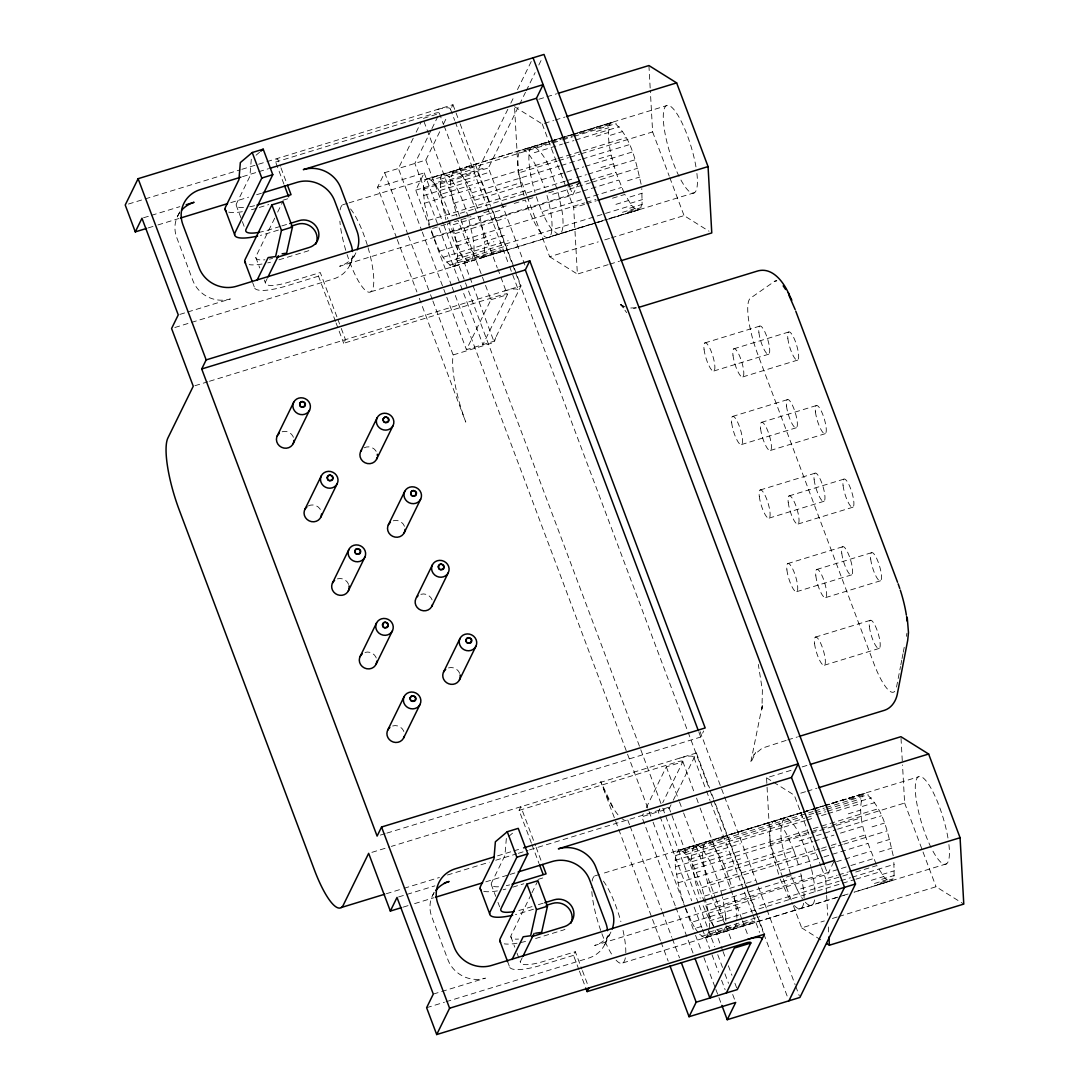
<?xml version="1.0" encoding="UTF-8"?>
<svg xmlns="http://www.w3.org/2000/svg" width="1089" height="1089" viewBox="0 0 1089 1089"><rect width="100%" height="100%" fill="white"/><g stroke="black" fill="none" stroke-linecap="round" stroke-linejoin="round"><path stroke-width="0.75" stroke-dasharray="5 3.75" d="M251.3 159.239L249.885 176.364L236.517 203.643A29.553 7.16 -20.6 0 0 245.216 207.441M506.344 838.435L504.915 855.559L491.561 882.839A29.553 7.16 -20.6 0 0 500.246 886.637M468.134 217.065L466.446 211.402A45.806 11.053 73 0 0 457.489 189.268L450.655 178.297L444.829 173.791A45.806 11.053 73 0 0 440.201 179.304L440.895 198.198L445.932 219.679M445.7 224.388L430.754 228.962C436.104 242.044 439.752 258.597 452.357 266.574L454.481 266.179C461.505 253.764 454.766 238.001 452.534 224.933L503.268 209.401M624.174 193.039L615.87 172.307L611.174 155.046A45.806 11.053 73 0 1 608.424 132.531L609.867 124.432L611.378 122.553L613.502 122.172C631.906 136.928 636.126 163.609 641.421 185.511M608.982 218.903L639.597 209.51L642.115 204.392L641.789 188.574M683.81 903.271A45.806 11.053 73 0 1 678.066 882.852C676.841 872.493 672.049 859.834 678.27 850.359L801.722 812.557L601.074 873.991M699.601 934.267L704.365 937.711L706.489 937.316C714.112 921.961 705.495 903.244 701.997 887.576C696.647 874.508 692.999 857.955 680.394 849.978L678.27 850.359M876.196 864.176C867.838 842.6 855.056 816.519 863.4 793.704L865.51 793.309C883.914 808.065 888.134 834.746 893.429 856.648M854.552 892.027L891.619 880.647L894.123 875.529L893.797 859.711M419.292 298.291L465.779 422.096A59.119 14.266 73 0 1 453.133 354.96L494.283 342.368L495.645 337.658M896.533 687.064L900.521 666.468M900.821 664.875L901.746 660.125M902.046 658.546L902.972 653.795M903.271 652.202L904.496 645.872M906.334 636.357L906.946 633.199M552.953 140.413L453.691 170.837C446.395 184.722 453.909 201.969 456.904 216.33M725.451 927.161L722.946 932.279L706.489 937.316M177.643 216.098L179.712 211.865M283.93 184.123L275.653 162.057L277.436 158.436L280.39 166.304M274.714 218.168L256.174 255.997A29.553 7.16 -20.6 0 0 264.872 259.795M277.668 212.11L282.868 201.519M267.241 278.471L265.757 281.493A29.553 7.16 -20.6 0 0 288.735 282.174L320.275 272.522L339.618 324.032M335.494 321.418L318.492 276.157L320.275 272.522M396.641 237.987L377.57 187.199L384.689 172.675L425.826 160.083L439.915 131.333M349.841 265.185L356.062 252.471A29.553 27.77 26.1 0 1 339.632 266.274L572.746 194.917L579.416 181.291M413.221 138.208L398.397 168.468L421.674 230.46M416.189 132.164L421.375 121.573M431.162 130.149L414.855 163.432L438.132 225.423M431.911 128.638L437.832 116.537M443.618 123.765L447.32 116.196M241.812 169.34L452.956 104.707L450.288 110.152A17.737 4.302 -20.6 0 0 436.498 109.744M451.622 285.699L415.753 190.167L424.193 172.92L377.57 187.199M497.877 268.983L507.365 294.711A5.908 1.429 -20.6 0 0 502.764 294.575L343.688 343.266L345.472 339.632L340.204 325.597M507.842 109.254L477.458 171.286L490.608 206.311M510.809 103.196L514.512 95.628M517.479 89.584L533.052 57.812M524.898 265.049L488.43 167.924L518.813 105.892M519.562 104.381L525.483 92.279M526.232 90.768L535.121 72.609M538.824 65.041L542.54 57.472M514.43 268.425L521.005 285.903L493.875 341.279L466.446 349.678L490.908 299.747L422.859 118.538L439.316 113.501A5.908 1.429 -20.6 0 0 434.715 113.365L275.653 162.057M432.673 895.294L434.062 892.463M531.405 843.158L519.099 810.379L520.869 806.745L535.529 845.772M531.228 894.328L511.217 935.179A29.553 7.16 -20.6 0 0 518.541 939.099M531.963 892.817L537.898 880.715M522.271 957.653L520.787 960.689A29.553 7.16 -20.6 0 0 543.765 961.369L575.305 951.718L581.812 969.047M578.858 969.523L573.522 955.352L575.305 951.718M675.262 905.803L641.843 816.791L643.327 813.769M646.294 807.711L666.305 766.86L682.762 761.824L662.752 802.675M659.784 808.732L658.301 811.754L659.498 814.94M386.867 833.112L700.731 737.035L703.698 730.978M671.042 804.771L669.272 808.392L641.843 816.791M673.247 800.292L696.402 753.016L391.332 846.398M604.871 944.381L611.106 931.667A29.553 27.77 26.1 0 1 594.662 945.47L827.776 874.113L833.711 861.998M256.065 155.21L259.631 152.188M508.726 836.42L514.675 831.383M774.783 281.193L776.838 280.744L774.851 281.139L750.498 298.141A44.336 10.699 73 0 0 757.563 353.775L873.814 663.378A44.336 10.699 73 0 0 896.029 689.024M529.581 849.869L669.082 807.18M426.262 179.222L455.801 170.442C468.406 178.419 472.054 194.972 477.418 208.04M554.573 139.923L666.237 105.769M694.455 192.726L608.52 219.107M704.828 342.926L759.686 326.128M733.755 348.834L788.613 332.05M768.78 354.184L713.935 370.968M797.72 360.091L742.861 376.889M732.448 416.474L787.306 399.69M761.374 422.396L816.233 405.598M796.399 427.732L741.555 444.53M825.339 433.653L770.481 450.438M760.068 490.036L814.926 473.252M789.008 495.944L843.852 479.16M824.019 501.294L769.174 518.092M852.959 507.202L798.101 524M787.687 563.598L842.546 546.801M816.627 569.506L871.472 552.722M851.639 574.856L796.794 591.64M880.579 580.764L825.721 597.562M815.307 637.147L870.165 620.362M879.259 648.404L824.414 665.202M803.342 812.054L822.821 806.064M824.441 805.561L918.245 776.906M946.464 863.863L854.062 892.204M128.461 204.038L240.193 169.83M242.548 176.663L257.167 172.185M258.801 171.694L268.547 168.7M143.544 217.773L149.86 215.84M151.439 215.35L179.862 206.651M538.824 99.249L545.29 97.275M546.909 96.771L556.629 93.804M148.24 227.9L156.34 225.423M157.946 224.933L178.991 218.494M230.773 202.649L248.564 197.191M256.65 194.727L261.51 193.229M259.291 207.468L268.765 204.582M282.949 200.24L289.266 198.307M514.525 106.681L542.254 124.023L553.58 120.552M555.199 120.062L564.919 117.081M342.613 204.827L347.445 203.344M349.052 202.853L549.564 141.434M551.184 140.944L611.378 122.553M429.474 224.715L424.451 203.235L423.308 189.187A45.806 11.053 73 0 1 428.385 178.841L479.119 163.309M528.478 148.186L550.204 141.543M551.824 141.053L571.303 135.09M572.923 134.587L613.502 122.172M452.166 172.702L475.485 165.555M524.844 150.445L549.809 142.809M551.429 142.319L561.175 139.338M562.795 138.834L609.867 124.432M428.385 178.841L431.067 180.175L551.265 143.38M552.885 142.89L560.998 140.399M562.618 139.909L572.365 136.928M573.985 136.424L616.183 123.506M280.186 226.43L269.078 229.833A29.553 7.16 -20.6 0 1 259.291 232.284M281.779 225.94L288.136 223.994M440.201 179.304L474.491 168.822M596.527 131.456L608.874 127.685M278.416 230.065L267.295 233.454A41.382 10.019 -20.6 0 1 260.421 235.387M431.067 180.175L434.198 183.333L442.42 180.815M461.627 174.934L484.932 167.801M534.304 152.691L562.509 144.047M564.129 143.557L573.876 140.576M575.496 140.073L619.314 126.664M415.753 190.167L488.43 167.924M423.308 189.187L474.042 173.668M596.091 136.302L608.424 132.531M434.198 183.333L437.587 188.152L488.321 172.62M610.371 135.267L622.717 131.483M423.526 195.571L474.26 180.039M437.587 188.152L441.031 194.305L556.356 159.008M557.976 158.504L626.148 137.636M526.545 195.149L518.241 173.042L557.092 161.145M558.711 160.655L568.431 157.674M570.051 157.184L579.77 154.216M581.376 153.712L652.624 131.905L650.31 90.428M424.451 203.235L475.185 187.703M471.728 192.903L559.637 165.991M561.257 165.501L580.736 159.538M582.356 159.035L629.428 144.633M453.473 203.316L520.665 182.748A45.806 11.053 73 0 1 520.134 150.922A45.806 11.053 73 0 1 535.652 165.337L544.609 187.471M598.827 158.817L611.174 155.046M278.961 259.822L307.547 251.069A14.783 13.885 26.1 0 0 309.957 250.089M474.681 200.24L572.324 170.347M573.957 169.857L583.69 166.876M585.31 166.372L632.382 151.97M428.208 220.468L528.315 189.826M600.992 167.583L613.338 163.799M565.314 181.142L449.988 216.439A45.806 11.053 73 0 0 441.031 194.305M566.947 180.638L575.06 178.16M576.68 177.657L586.427 174.676M588.046 174.186L635.118 159.77M461.368 219.597L470.979 216.657M483.775 212.736L490.173 210.776M501.376 207.346L507.773 205.385M514.171 203.439L525.361 200.008L528.097 207.808A45.806 11.053 73 0 0 549.646 236.776A45.806 11.053 73 0 0 545.494 190.289M528.111 199.164L533.596 197.49M548.679 192.862L556.683 190.425M567.873 186.995L588.673 180.624M590.279 180.134L615.87 172.307M552.64 194.291L590.578 182.68M592.212 182.176L637.65 168.264M179.835 314.408L186.151 312.475M187.73 311.998L230.364 298.944A29.553 27.77 26.1 0 1 192.862 280.499L176.731 237.538A29.553 27.77 26.1 0 1 179.848 212.409M433.476 236.776L581.267 191.528M582.887 191.038L618.606 180.107M454.685 233.699L505.432 218.168M627.468 180.801L639.815 177.031M318.492 276.157L286.952 285.808A41.382 10.019 -20.6 0 1 254.785 284.855M536.332 196.646A45.806 11.053 73 0 0 539.069 204.446L542.023 211.783L621.56 187.444M174.825 327.517L333.397 278.988A29.553 27.77 26.1 0 0 352.537 254.213M456.291 242.18L584.602 202.894M586.222 202.404L595.969 199.423M608.152 264.668L577.388 274.074L573.685 207.713L585.011 204.256M586.631 203.752L596.35 200.784M439.711 251.096L490.445 235.578M612.494 198.212L624.841 194.441L631.661 205.413L634.805 208.557L637.487 209.905L639.597 209.51L627.264 213.294M454.481 266.179L481.91 257.78L484.414 252.662L484.646 241.431L507.95 234.298M630 196.946L642.347 193.161M443.155 257.249L493.889 241.717M615.938 204.364L628.271 200.58M457.434 256.214L508.168 240.683M630.218 203.33L642.564 199.546M446.544 262.081L631.661 205.413M456.985 261.061L507.719 245.529M629.769 208.176L642.115 204.392M449.675 265.226L500.409 249.694M622.459 212.341L634.805 208.557M464.227 261.796L506.725 248.782M628.775 211.429L641.122 207.645M452.357 266.574L460.593 264.055M468.991 219.896C471.21 232.964 477.962 248.728 470.938 261.142L468.815 261.537C456.209 253.56 452.561 237.007 447.198 223.926L458.17 220.577C463.533 233.645 467.181 250.198 479.786 258.175L503.091 251.042M552.463 235.932L592.035 223.817M593.655 223.313L637.487 209.905M370.832 291.784L505.214 250.647M504.234 251.042L596.091 222.864M597.698 222.374L607.376 219.406M527.13 196.728L549.659 256.745L598.242 241.867M604.708 239.893L609.568 238.409M611.188 237.906L684.055 215.608L709.007 231.208M194.877 385.737L207.836 381.776M209.456 381.273L521.005 285.903M490.908 299.747L507.365 294.711L482.903 344.641L438.731 227.016M609.772 264.164L619.478 261.197M380.36 835.1L385.234 833.602M371.894 852.347L389.712 846.902M519.099 810.379L678.161 761.687A5.908 1.429 -20.6 0 1 682.762 761.824M786.149 740.397L762.218 748.157L753.534 755.33L755.643 752.717L750.62 762.94L762.599 703.916L761.973 709.13L762.368 690.072L758.325 664.44M787.769 739.907L797.461 736.94M497.578 855.859L512.211 851.38M513.831 850.877L521.958 848.399M386.336 893.729L402.399 888.801M404.005 888.311L439.398 877.489M447.443 875.011L489.315 862.202M495.767 860.228L516.703 853.817M518.31 853.327L527.974 850.359M782.705 877.339L770.25 844.179L766.547 777.818L792.452 769.896M802.157 766.915L808.637 764.941M398.588 896.955L434.906 885.847M403.27 907.096L408.13 905.612M414.61 903.625L434.021 897.69M485.803 881.831L508.454 874.903M510.074 874.413L516.54 872.425M800.742 793.173L805.601 791.689M807.221 791.199L816.927 788.218M512.756 887.154L523.795 883.764M537.993 879.422L544.296 877.489M729.998 834.433L804.825 811.577M806.459 811.087L863.4 793.704L824.441 805.629M594.621 875.964L599.454 874.481M803.342 812.081L822.821 806.119M680.394 849.978L802.212 812.68M803.832 812.19L811.945 809.699M813.578 809.209L823.311 806.228M824.931 805.724L865.51 793.309M676.759 852.224L727.493 836.706M849.543 799.34L861.875 795.569M683.075 851.312L813.007 811.536M814.64 811.046L824.373 808.065M825.993 807.562L868.192 794.643M675.765 855.491L802.457 816.709M808.95 814.722L813.81 813.224M815.443 812.734L825.176 809.753M826.796 809.25L860.882 798.822M686.206 854.47L804.785 818.166M806.404 817.676L814.518 815.185M816.137 814.695L825.884 811.713M827.504 811.223L871.336 797.801M675.316 860.337L805.247 820.562M806.881 820.058L814.994 817.58M821.487 815.593L826.347 814.096M827.98 813.606L860.433 803.668M532.045 906.593L524.108 909.016A29.553 7.16 -20.6 0 1 515.9 911.166M538.402 904.646L543.166 903.189M689.596 859.289L740.343 843.757M862.379 806.404L874.726 802.634M533.447 909.247L522.325 912.65A41.382 10.019 -20.6 0 1 515.451 914.583M675.534 866.708L726.268 851.176M848.317 813.823L860.65 810.053M693.04 865.442L811.618 829.151M813.238 828.647L878.156 808.773M770.25 844.179L820.439 828.824M822.059 828.321L830.158 825.843M831.778 825.353L904.632 803.042L902.509 764.886M676.46 874.372L809.644 833.602M811.264 833.099L861.576 817.703M696.32 872.439L700.431 871.173M725.124 923.608C714.956 909.002 709.66 891.592 705.481 874.453C704.27 864.094 699.478 851.435 705.699 841.974L707.809 841.579L710.504 842.913L713.635 846.071L723.736 864.04L740.534 858.894M799.163 840.953L814.885 836.134M816.519 835.644L835.984 829.682M837.618 829.178L881.437 815.77M678.066 882.852L812.87 841.579M814.49 841.089L833.97 835.127M840.463 833.139L863.182 826.183M723.736 864.04L726.703 871.377L793.895 850.808L799.163 867.116M872.058 826.878L884.391 823.107M707.646 883.206L819.894 848.848M821.514 848.358L829.627 845.867M831.261 845.377L840.994 842.396M842.614 841.892L865.347 834.936M535.584 938.527L562.577 930.265A14.783 13.885 26.1 0 0 564.987 929.271M701.997 887.576L819.935 851.475M821.528 850.985L842.328 844.628M843.934 844.138L887.127 830.907M780.119 870.302L822.44 857.356M824.06 856.852L867.879 843.444M704.542 896.07L755.276 880.538M877.326 843.185L889.659 839.401M786.381 877.026L791.077 875.597M836.529 861.685L870.615 851.244M706.693 904.836L801.313 875.869L799.884 870.029M879.476 851.938L891.823 848.168M715.868 906.851L849.216 866.041M850.849 865.537L873.569 858.581M433.286 994.094L485.408 978.14A29.553 27.77 26.1 0 1 447.892 959.681L431.761 916.734A29.553 27.77 26.1 0 1 434.075 892.789M708.299 913.317L759.033 897.785M573.522 955.352L541.982 965.004A41.382 10.019 -20.6 0 1 509.815 964.051M826.524 893.783L825.693 878.864L837.019 875.393M838.639 874.889L848.358 871.921M685.485 907.913L691.719 922.247L742.453 906.715M791.662 877.053L797.311 889.917L841.13 876.509M842.763 876.005L849.257 874.018M855.75 872.03L876.849 865.578L883.683 876.55L886.814 879.708L889.495 881.042L891.619 880.647M709.225 920.967L725.682 915.931L722.429 896.873M759.972 905.435L839.17 881.192M840.79 880.702L850.523 877.72M852.156 877.217L894.355 864.298M426.616 1007.706L444.421 1002.261M446.041 1001.757L588.428 958.17A29.553 27.77 26.1 0 0 607.567 933.409M691.719 922.247L695.163 928.386L703.385 925.868M717.106 921.675L854.307 879.667M855.94 879.177L880.28 871.717M882.226 874.467L894.573 870.683M871.336 880.32L883.683 876.55M708.993 932.198L759.741 916.666M881.777 879.313L894.123 875.529M701.684 936.363L752.417 920.831M874.467 883.478L886.814 879.708M708 935.451L758.747 919.919M880.783 882.566L893.13 878.782M704.365 937.711L755.113 922.179M877.149 884.826L889.495 881.042M622.84 962.921L836.815 897.459M843.267 895.485L848.1 894.001M793.377 905.776L801.681 927.882L824.346 920.94M832.432 918.463L837.291 916.979M838.911 916.475L936.064 886.745L963.779 904.074M595.588 223.041L479.786 258.175M597.208 222.551L606.9 219.597M837.917 897.132L722.946 932.279L720.823 932.674L716.058 929.23M839.537 896.628L845.99 894.668M630.749 308.01L637.364 307.683M633.512 308.473L636.629 307.833M625.127 306.88L619.736 304.552L623.711 306.54L619.178 303.246L624.133 308.228L620.88 304.457L626.638 312.652M549.659 256.745L577.388 274.074M766.547 777.818L772.087 781.289M773.476 782.161L794.262 795.161L820.943 866.218M801.681 927.882L821.079 940.011M727.016 925.868L731.794 929.312L733.918 928.917L736.423 923.799A45.806 11.053 73 0 0 736.872 918.953M713.309 925.759L708.177 917.21L702.528 904.346M695.163 928.386L697.709 932.007M797.311 889.917L800.755 896.07A45.806 11.053 73 0 0 802.47 898.684M660.451 940.542L600.856 781.82L613.611 808.678M793.895 850.808C789.062 840.368 785.591 827.041 775.014 821.011L772.891 821.405C765.063 838.421 774.565 858.772 779.016 875.828M780.105 878.946L789.784 899.419A45.806 11.053 73 0 0 792.343 903.203M652.624 131.905L669.231 176.119M669.817 177.711L684.055 215.608M904.632 803.042L922.424 850.427M923.023 852.006L936.064 886.745M569.765 186.995L572.746 194.917M824.809 866.191L827.776 874.113M542.254 124.023L573.685 207.713M821.542 867.797L825.693 878.864M783.29 878.918L792.778 904.197M700.064 731.563L723.981 795.242M724.58 796.835L766.425 908.294M767.024 909.887L795.133 984.715M795.732 986.307L799.312 995.863M698.947 732.271L700.731 737.035M452.956 104.707L459.517 122.186M460.116 123.778L490.554 204.841M492.949 211.198L513.831 266.832M696.402 753.016L709.524 787.987M711.92 794.344L714.901 802.294M715.5 803.886L757.277 915.155M757.876 916.747L764.437 934.226M491.207 207.904L512.129 263.633M512.728 265.226L709.429 789.049M710.028 790.641L713.009 798.605M713.608 800.197L755.467 911.643M756.052 913.235L763.226 932.347M763.825 933.94L787.742 997.619M450.492 109.24L454.671 120.375M455.27 121.954L486.906 206.202M487.504 207.795L508.985 265.022M509.584 266.601L518.541 290.45M693.938 757.563L705.876 789.348M706.475 790.941L710.055 800.483M710.654 802.062L752.431 913.331M753.03 914.923L759.591 932.415M439.384 113.202L443.495 124.636M444.162 125.916L497.21 267.69M682.83 761.524L694.101 792.03M696.552 798.087L699.465 806.336M700.064 807.929L741.854 919.184M742.439 920.777L748.415 936.676M666.305 766.86L678.842 800.238M679.441 801.831L683.021 811.373M683.606 812.966L715.242 897.2M715.841 898.793L725.397 924.234M725.995 925.813L731.958 941.713M425.826 160.083L447.906 218.889M448.505 220.482L469.4 276.116M469.999 277.709L472.381 284.066M472.98 285.645L494.283 342.368M668.864 807.317L722.388 949.867M722.987 951.459L725.369 957.816M728.364 965.766L731.944 975.295M734.925 983.244L737.307 989.602M424.193 172.92L443.332 223.871M443.931 225.464L662.139 806.609M662.738 808.201L698.621 903.734M699.206 905.327L714.752 946.722M717.746 954.685L722.524 967.427M724.92 973.797L728.514 983.34M732.693 994.488L735.688 1002.452M660.084 816.519L691.719 900.766M694.115 907.123L701.874 927.787M702.473 929.38L709.633 948.451M712.015 954.808L718.577 972.3M721.571 980.25L725.151 989.778M452.221 287.292L652.502 820.67M653.101 822.263L684.79 906.661M685.376 908.24L694.945 933.722M695.544 935.315L701.52 951.241M703.916 957.599L715.269 987.859M715.868 989.452L721.857 1005.365M422.273 232.052L446.15 295.636M446.749 297.229L466.446 349.678M675.861 907.396L693.176 953.488M384.689 172.675L407.899 234.489M408.498 236.082L429.924 293.145M430.523 294.724L432.306 299.489M432.905 301.068L453.133 354.96M629.51 824.659L627.727 819.908A59.119 14.266 73 0 1 621.942 818.683M630.109 826.252L661.649 910.254M662.248 911.847L671.763 937.207M672.362 938.786L679.509 957.816M397.24 239.566L416.91 291.947M661.05 942.121L668.197 961.179M280.976 167.883L286.312 182.067M536.115 847.337L541.968 862.937M582.411 970.626L587.733 984.81M336.079 322.984L343.688 343.266M531.99 844.724L539.014 863.454M579.443 971.102L585.95 988.431M236.163 205.154L241.799 220.155M242.371 221.652L244.617 227.655M255.82 257.508L259.767 268.003M264.273 280.009L265.403 283.004M491.207 884.35L495.713 896.342M497.959 902.345L499.647 906.851M510.864 936.69L514.798 947.199M517.057 953.202L520.433 962.2M252.607 282.473L254.295 286.965M507.637 961.655L509.325 966.161M790.532 874.031C785.809 856.499 775.94 835.617 783.862 818.043L785.972 817.648C798.591 825.625 802.239 842.178 807.589 855.26A45.806 11.053 73 0 1 811.278 868.164M726.703 871.377L731.971 887.685M557.269 189.785C551.783 174.744 547.917 155.972 533.964 146.511L531.854 146.906L530.329 148.771A45.806 11.053 73 0 0 535.012 192.413M524.095 195.761L520.665 182.748M558.113 192.617L561.883 209.85A45.806 11.053 73 0 1 557.949 234.244L552.137 229.752A45.806 11.053 73 0 1 542.023 211.783M722.075 895.417L718.454 882.539A45.806 11.053 73 0 0 709.497 860.405L702.664 849.434L699.533 846.276L696.851 844.941L694.728 845.323C688.507 854.783 693.298 867.457 694.51 877.816A45.806 11.053 73 0 0 700.268 898.234M479.95 216.548L484.646 241.431M801.313 875.869L803.845 892A45.806 11.053 73 0 1 804.063 898.384M734.122 896.438L735.728 904.918A45.806 11.053 73 0 1 736.885 917.483M901.025 738.342L902.413 763.226M826.619 895.444L827.735 915.359M828.375 926.97L828.743 933.6M648.921 65.544L650.215 88.781M514.621 108.342L518.241 173.042M725.682 915.931L725.9 922.315M364.175 447.81A8.862 8.331 26.1 0 1 376.876 452.752M393.252 520.773A8.862 8.331 26.1 0 1 404.495 526.3M420.871 594.322A8.862 8.331 26.1 0 1 432.115 599.862M448.491 667.884A8.862 8.331 26.1 0 1 459.735 673.41M282.16 431.761A8.862 8.331 26.1 0 1 293.826 438.799M308.337 505.909A8.862 8.331 26.1 0 1 321.024 510.85M392.639 725.982A8.862 8.331 26.1 0 1 404.305 733.02M365.019 652.42A8.862 8.331 26.1 0 1 376.685 659.471M337.399 578.872A8.862 8.331 26.1 0 1 348.643 584.412M803.614 903.23A45.806 11.053 73 0 1 794.249 905.49M679.944 758.053A17.737 4.302 -20.6 0 1 693.734 758.475M504.547 290.94A17.737 4.302 -20.6 0 1 518.337 291.362M617.967 814.776A59.119 14.266 73 0 1 600.856 781.82M256.323 208.38A41.382 10.019 -20.6 0 1 250.838 209.878M242.371 211.688A41.382 10.019 -20.6 0 1 228.404 212.042M254.581 205.698A29.553 7.16 -20.6 0 1 249.721 206.774M270.494 262.231A41.382 10.019 -20.6 0 1 267.703 262.898M262.027 264.028A41.382 10.019 -20.6 0 1 249.231 264.641M272.577 258.461A29.553 7.16 -20.6 0 1 269.378 259.128M368.082 247.707A45.806 11.053 73 0 1 370.178 292.097A45.806 11.053 73 0 1 347.105 254.567M345.771 250.334A45.806 11.053 73 0 1 339.877 221.176M340.108 209.946A45.806 11.053 73 0 1 344.737 204.433M350.549 208.938A45.806 11.053 73 0 1 367.66 246.277M696.906 173.437A45.806 11.053 73 0 1 680.38 178.977M679.032 176.323A45.806 11.053 73 0 1 663.324 119.436A45.806 11.053 73 0 1 676.228 112.643A45.806 11.053 73 0 1 696.048 167.366M948.914 844.574A45.806 11.053 73 0 1 931.694 848.78M931.041 847.473A45.806 11.053 73 0 1 915.318 790.206A45.806 11.053 73 0 1 928.618 784.339A45.806 11.053 73 0 1 948.274 839.864M814.586 899.882A45.806 11.053 73 0 1 804.145 900.889M811.632 869.635A45.806 11.053 73 0 1 815.035 895.035M625.345 957.803A45.806 11.053 73 0 1 615.979 960.062M611.514 953.991A45.806 11.053 73 0 1 601.836 933.518M600.72 930.442A45.806 11.053 73 0 1 591.654 887.412M592.117 881.096A45.806 11.053 73 0 1 596.745 875.583M603.388 881.124A45.806 11.053 73 0 1 620.893 921.675M623.044 930.442A45.806 11.053 73 0 1 625.794 952.957M525.524 941.427A41.382 10.019 -20.6 0 1 520.025 942.679M517.057 943.224A41.382 10.019 -20.6 0 1 504.261 943.836M509.611 884.894A29.553 7.16 -20.6 0 1 506.317 885.656M505.868 889.073A41.382 10.019 -20.6 0 1 503.077 889.754M497.401 890.884A41.382 10.019 -20.6 0 1 483.434 891.238M870.696 559.038A14.783 3.566 73 0 0 879.898 580.886A14.783 3.566 73 0 0 877.489 560.291A14.783 3.566 73 0 0 870.696 559.038M815.838 575.836A14.783 3.566 73 0 0 825.04 597.684A14.783 3.566 73 0 0 822.631 577.075A14.783 3.566 73 0 0 815.838 575.836M843.077 485.49A14.783 3.566 73 0 0 852.279 507.338A14.783 3.566 73 0 0 849.869 486.729A14.783 3.566 73 0 0 843.077 485.49M788.218 502.274A14.783 3.566 73 0 0 797.42 524.122A14.783 3.566 73 0 0 795.011 503.526A14.783 3.566 73 0 0 788.218 502.274M815.457 411.928A14.783 3.566 73 0 0 824.645 433.776A14.783 3.566 73 0 0 822.249 413.18A14.783 3.566 73 0 0 815.457 411.928M760.598 428.712A14.783 3.566 73 0 0 769.8 450.574A14.783 3.566 73 0 0 767.391 429.964A14.783 3.566 73 0 0 760.598 428.712M732.979 355.164A14.783 3.566 73 0 0 742.181 377.012A14.783 3.566 73 0 0 739.771 356.402A14.783 3.566 73 0 0 732.979 355.164M787.837 338.366A14.783 3.566 73 0 0 797.025 360.228A14.783 3.566 73 0 0 794.63 339.618A14.783 3.566 73 0 0 787.837 338.366M869.39 626.679A14.783 3.566 73 0 0 878.578 648.54A14.783 3.566 73 0 0 876.182 627.931A14.783 3.566 73 0 0 869.39 626.679M814.531 643.476A14.783 3.566 73 0 0 823.733 665.325A14.783 3.566 73 0 0 821.324 644.729A14.783 3.566 73 0 0 814.531 643.476M786.911 569.915A14.783 3.566 73 0 0 796.113 591.763A14.783 3.566 73 0 0 793.704 571.167A14.783 3.566 73 0 0 786.911 569.915M841.756 553.13A14.783 3.566 73 0 0 850.958 574.978A14.783 3.566 73 0 0 848.562 554.369A14.783 3.566 73 0 0 841.756 553.13M759.292 496.366A14.783 3.566 73 0 0 768.494 518.214A14.783 3.566 73 0 0 766.084 497.605A14.783 3.566 73 0 0 759.292 496.366M814.136 479.568A14.783 3.566 73 0 0 823.338 501.416A14.783 3.566 73 0 0 820.943 480.821A14.783 3.566 73 0 0 814.136 479.568M731.672 422.804A14.783 3.566 73 0 0 740.874 444.652A14.783 3.566 73 0 0 738.465 424.057A14.783 3.566 73 0 0 731.672 422.804M786.517 406.02A14.783 3.566 73 0 0 795.719 427.868A14.783 3.566 73 0 0 793.323 407.259A14.783 3.566 73 0 0 786.517 406.02M704.052 349.242A14.783 3.566 73 0 0 713.254 371.104A14.783 3.566 73 0 0 710.845 350.495A14.783 3.566 73 0 0 704.052 349.242M758.897 332.458A14.783 3.566 73 0 0 768.099 354.306A14.783 3.566 73 0 0 765.69 333.71A14.783 3.566 73 0 0 758.897 332.458"/><path stroke-width="1.5" d="M282.105 253.805L286.584 253.193L292.437 227.029L282.868 201.519L271.896 204.882L281.466 230.392L275.612 256.555L268.139 257.576L257.004 280.309M535.638 933.205L541.628 932.388L547.468 906.225L537.898 880.715L526.926 884.077L536.496 909.574L530.656 935.75L523.183 936.771L512.048 959.504M721.857 1005.365L727.234 1019.699L799.911 997.456L855.505 883.982L544.01 54.45L138.112 178.691L125.221 205.018L135.295 231.875L146.62 228.404M135.295 231.875L141.965 218.249L178.256 314.898L171.586 328.51L193.257 386.227L167.91 437.969A59.119 14.266 73 0 0 179.181 509.815L314.258 869.553A59.119 14.266 73 0 0 343.307 905.082L368.654 853.34L390.338 911.057L401.664 907.6M259.291 232.284A29.553 7.16 -20.6 0 1 246.1 229.153L272.781 174.676L263.198 149.179L252.24 152.528L261.809 178.038L235.129 232.502A41.382 10.019 -20.6 0 0 257.617 236.054M271.896 204.882L245.202 259.345A41.382 10.019 -20.6 0 0 245.61 263.198M206.161 359.901L529.785 260.843L705.182 727.956L381.558 827.014L377.107 836.093L201.71 368.98L206.161 359.901L138.112 178.691M267.976 276.946L278.376 255.738M277.219 435.899L293.676 402.304M293.132 443.727L309.589 410.131A8.862 8.331 26.1 0 0 300.85 397.784A8.862 8.331 26.1 0 0 294.466 410.744A8.862 8.331 26.1 0 0 309.589 410.131M304.838 509.448L321.296 475.866M320.751 517.275L337.209 483.693A8.862 8.331 26.1 0 0 328.47 471.346A8.862 8.331 26.1 0 0 322.085 484.292A8.862 8.331 26.1 0 0 337.209 483.693M360.69 451.35L377.148 417.768M569.179 185.402L536.455 98.269L543.125 84.656L270.167 168.21M376.603 459.177L393.061 425.595A8.862 8.331 26.1 0 0 384.322 413.248A8.862 8.331 26.1 0 0 377.937 426.194A8.862 8.331 26.1 0 0 393.061 425.595M332.472 583.01L348.916 549.428M348.371 590.837L364.829 557.255A8.862 8.331 26.1 0 0 356.089 544.908A8.862 8.331 26.1 0 0 349.705 557.854A8.862 8.331 26.1 0 0 364.829 557.255M388.31 524.912L404.768 491.316M698.348 730.678L525.334 269.922L529.785 260.843M404.223 532.739L420.681 499.143A8.862 8.331 26.1 0 0 411.941 486.797A8.862 8.331 26.1 0 0 405.557 499.756A8.862 8.331 26.1 0 0 420.681 499.143M360.091 656.572L376.535 622.976M376.004 664.399L392.448 630.803A8.862 8.331 26.1 0 0 383.709 618.457A8.862 8.331 26.1 0 0 377.339 631.402A8.862 8.331 26.1 0 0 392.448 630.803M432.387 564.878L415.944 598.46A8.862 8.331 26.1 0 0 421.048 610.221A8.862 8.331 26.1 0 0 432.428 604.681M431.843 606.287L448.3 572.705A8.862 8.331 26.1 0 0 439.561 560.359A8.862 8.331 26.1 0 0 433.177 573.304A8.862 8.331 26.1 0 0 448.3 572.705M387.711 730.12L404.155 696.538M403.624 737.947L420.068 704.365A8.862 8.331 26.1 0 0 411.329 692.019A8.862 8.331 26.1 0 0 404.958 704.964A8.862 8.331 26.1 0 0 420.068 704.365M443.563 672.022L460.007 638.426M459.476 679.849L475.92 646.267A8.862 8.331 26.1 0 0 467.181 633.921A8.862 8.331 26.1 0 0 460.81 646.866A8.862 8.331 26.1 0 0 475.92 646.267M390.338 911.057L397.009 897.445L433.286 994.094L426.616 1007.706L436.703 1034.55L764.437 934.226L737.307 989.602L696.17 1002.193L689.051 1016.718L735.688 1002.452L727.234 1019.699M514.321 911.479A29.553 7.16 -20.6 0 1 501.131 908.335L527.811 853.871L518.241 828.361L507.27 831.724L516.839 857.234L490.159 911.697A41.382 10.019 -20.6 0 0 512.647 915.25M436.703 1034.55L449.594 1008.223L381.558 827.014M526.926 884.077L500.246 938.541A41.382 10.019 -20.6 0 0 500.641 942.393M523.019 956.142L534.154 933.409M726.336 992.964L750.797 943.033A5.908 1.429 -20.6 0 0 746.21 942.897L587.134 991.589L588.918 987.954M824.21 864.598L791.485 777.464L798.155 763.852L523.578 847.895M788.94 1000.805L844.533 887.331L533.052 57.812M252.24 152.528L240.329 162.601L238.913 179.726L225.546 207.005A41.382 10.019 -20.6 0 0 225.954 210.858M260.829 151.194L263.198 149.179M507.27 831.724L495.372 841.783L493.943 858.922L480.589 886.187A41.382 10.019 -20.6 0 0 480.984 890.04M240.928 177.153L200.308 189.595A29.553 27.77 26.1 0 0 182.952 224.838L199.083 267.785A29.553 27.77 26.1 0 0 236.599 286.23L579.416 181.291M261.809 178.038L272.781 174.676M186.178 204.718L194.073 202.295A29.553 27.77 26.1 0 0 181.618 210.204M536.455 98.269L303.341 169.625A29.553 27.77 26.1 0 1 340.843 188.084L356.974 231.031A29.553 27.77 26.1 0 1 357.192 249.844M558.249 93.3L648.921 65.544L676.637 82.887L708.068 166.59L711.77 232.937L621.098 260.693M180.611 218.004L227.533 203.629M263.13 192.739L297.106 182.339A29.553 27.77 26.1 0 1 334.622 200.784L350.74 243.745A29.553 27.77 26.1 0 1 352.468 251.491M566.539 116.591L676.637 82.887M289.715 223.517L299.244 220.591A14.783 13.885 26.1 0 1 318.002 229.82A14.783 13.885 26.1 0 1 309.33 247.434L279.152 256.677A29.553 7.16 -20.6 0 1 276.674 257.399M291.117 226.172L297.46 224.225A14.783 13.885 26.1 0 1 313.251 228.636A14.783 13.885 26.1 0 1 315.769 244.167M281.466 230.392L292.437 227.029M597.97 200.281L708.068 166.59M201.71 368.98L525.334 269.922M638.658 307.411L756.583 271.311C771.938 266.043 783.617 281.969 788.953 294.139M799.081 736.436L884.69 710.232C891.428 707.959 895.716 701.398 897.2 694.7L907.682 640.468L908.485 632.6L907.232 617.354M494.338 856.852L455.338 868.777A29.553 27.77 26.1 0 0 437.996 904.02L454.127 946.981A29.553 27.77 26.1 0 0 491.629 965.426L834.446 860.487M341.361 907.491L384.73 894.219M810.257 764.437L900.93 736.695L928.645 754.024L960.076 837.727L963.779 904.074L829.396 945.211L826.619 943.482M516.839 857.234L527.811 853.871M444.38 882.948L449.117 881.491A29.553 27.77 26.1 0 0 435.75 890.462M791.485 777.464L558.371 848.821A29.553 27.77 26.1 0 1 595.874 867.266L612.004 910.227A29.553 27.77 26.1 0 1 612.222 929.026M435.641 897.186L482.563 882.825M518.16 871.935L552.15 861.535A29.553 27.77 26.1 0 1 589.653 879.98L605.783 922.928A29.553 27.77 26.1 0 1 607.499 930.673M818.547 787.728L928.645 754.024M544.745 902.699L554.274 899.786A14.783 13.885 26.1 0 1 573.032 909.016A14.783 13.885 26.1 0 1 564.361 926.63L534.195 935.873A29.553 7.16 -20.6 0 1 531.704 936.594M546.147 905.367L552.504 903.421A14.783 13.885 26.1 0 1 568.281 907.831A14.783 13.885 26.1 0 1 570.799 923.363M536.496 909.574L547.468 906.225M849.978 871.418L960.076 837.727M449.594 1008.223L855.505 883.982M750.797 943.033L734.34 948.07L709.892 998L694.959 958.266M788.994 295.432L795.174 309.603M788.259 292.655L791.826 300.251M795.773 311.168L897.567 582.288M681.292 962.567L696.17 1002.193M669.994 965.929L689.051 1016.718M287.482 185.212L291.035 194.672L259.495 204.324A29.553 7.16 -20.6 0 1 257.018 205.059M542.553 864.503L546.079 873.868L514.539 883.519A29.553 7.16 -20.6 0 1 512.048 884.241M284.528 185.702L288.667 196.728M539.6 865.006L543.125 874.372M585.95 988.431L587.134 991.589M225.055 209.115L234.639 234.625M244.712 261.469L252.035 280.976M480.099 888.311L489.669 913.807M499.756 940.665L507.637 961.655M828.933 936.921L829.396 945.211M377.189 457.571A8.862 8.331 26.1 0 1 364.978 462.743A8.862 8.331 26.1 0 1 361.616 449.907M377.298 454.249A8.862 8.331 26.1 0 1 377.42 455.883M405.04 529.445A8.862 8.331 26.1 0 1 392.598 536.292A8.862 8.331 26.1 0 1 390.434 522.257M416.856 597.017A8.862 8.331 26.1 0 1 418.053 595.819M460.157 674.921A8.862 8.331 26.1 0 1 448.627 683.756A8.862 8.331 26.1 0 1 445.673 669.367M293.948 440.432A8.862 8.331 26.1 0 1 281.507 447.28A8.862 8.331 26.1 0 1 279.342 433.245M321.568 513.994A8.862 8.331 26.1 0 1 309.126 520.841A8.862 8.331 26.1 0 1 306.962 506.807M404.21 736.341A8.862 8.331 26.1 0 1 391.196 741.078A8.862 8.331 26.1 0 1 389.821 727.479M376.808 661.105A8.862 8.331 26.1 0 1 364.366 667.952A8.862 8.331 26.1 0 1 362.201 653.917M349.065 585.909A8.862 8.331 26.1 0 1 337.536 594.744A8.862 8.331 26.1 0 1 334.582 580.369M747.98 939.263A17.737 4.302 -20.6 0 1 761.769 939.671M898.139 583.799A44.336 10.699 73 0 1 899.773 588.482M900.29 590.061A44.336 10.699 73 0 1 906.375 615.176M906.606 616.701A44.336 10.699 73 0 1 907.11 621.098M783.154 285.903A44.336 10.699 73 0 1 785.632 289.483M299.679 403.638C299.543 411.506 310.379 403.597 302.592 401.596C299.244 401.188 298.495 406.469 301.871 407.109C309.208 407.858 302.633 397.158 299.679 403.638M327.299 477.2C327.163 485.068 337.998 477.159 330.212 475.158C326.863 474.736 326.115 480.018 329.491 480.671C336.828 481.42 330.253 470.707 327.299 477.2M354.919 550.748C354.783 558.616 365.632 550.721 357.832 548.72C354.483 548.298 353.734 553.58 357.11 554.219C364.447 554.982 357.873 544.269 354.919 550.748M383.151 419.088C383.015 426.97 393.85 419.061 386.064 417.06C382.715 416.638 381.967 421.919 385.343 422.573C392.68 423.322 386.105 412.608 383.151 419.088M382.538 624.31C382.402 632.178 393.252 624.269 385.452 622.268C382.103 621.86 381.354 627.128 384.73 627.781C392.067 628.53 385.506 617.817 382.538 624.31M410.771 492.65C410.635 500.518 421.47 492.609 413.684 490.608C410.335 490.2 409.587 495.481 412.962 496.121C420.3 496.87 413.725 486.17 410.771 492.65M410.158 697.872C410.022 705.74 420.871 697.831 413.085 695.83C409.723 695.408 408.974 700.69 412.35 701.343C419.687 702.092 413.126 691.379 410.158 697.872M438.391 566.212C438.254 574.08 449.104 566.171 441.304 564.17C437.955 563.748 437.206 569.03 440.582 569.683C447.919 570.432 441.344 559.719 438.391 566.212M466.01 639.76C465.874 647.628 476.723 639.733 468.923 637.732C465.575 637.31 464.826 642.592 468.202 643.231C475.539 643.994 468.978 633.281 466.01 639.76"/></g></svg>
